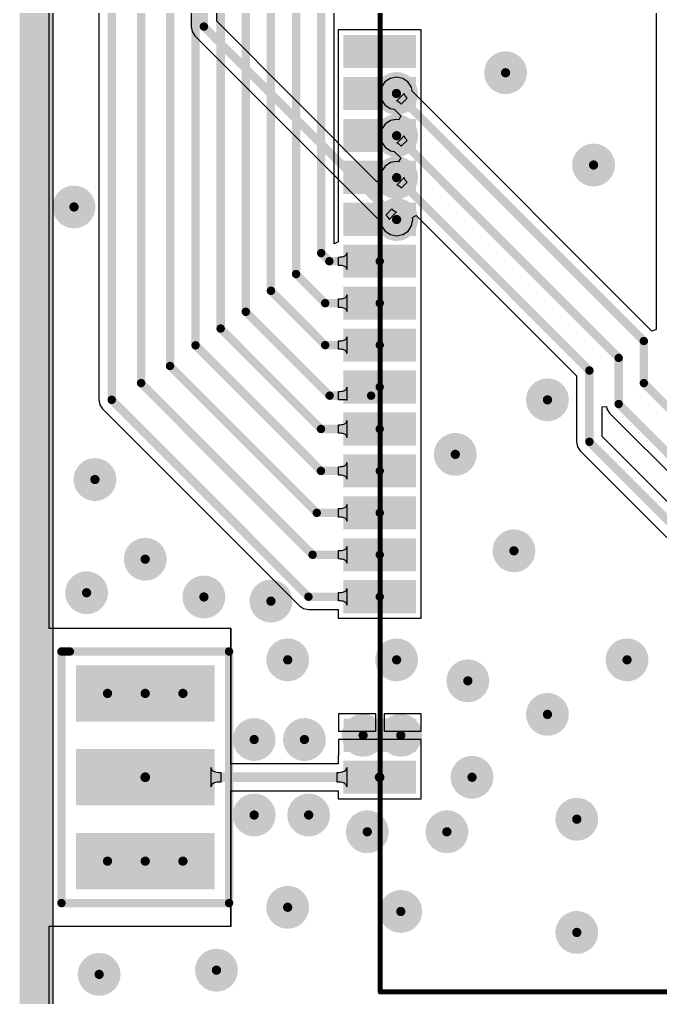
# Model space of a CAD drawing. Header units: millimetres. Extents: x 19 to 120, y 15 to 116.
# Drawn here: x 18.8 to 38.22, y 31.94 to 61.55 of the extents above; entities that cross this region are included whole.
import ezdxf

# ---------------------------------------------------------------- set-up
doc = ezdxf.new("R2010")
doc.units = ezdxf.units.MM
for name, color, linetype in [('BottomLayer', 5, 'Continuous'), ('BottomSolder', 6, 'Continuous'), ('InternalPlane1', 76, 'Continuous'), ('InternalPlane2', 16, 'Continuous'), ('KeepOutLayer', 6, 'Continuous'), ('Mechanical1', 6, 'Continuous'), ('MultiLayer', 9, 'Continuous'), ('TopLayer', 1, 'Continuous'), ('TopOverlay', 2, 'Continuous'), ('TopPaste', 8, 'Continuous'), ('TopSolder', 216, 'Continuous'), ('ViaHoleLayer', 16, 'Continuous')]:
    doc.layers.add(name, color=color, linetype=linetype)

# ---------------------------------------------------------------- blocks, each defined once
blk = doc.blocks.new('SMA_2_9')
at = {"layer": 'BottomLayer'}
for points in [[(-3.29, -2), (-1.79, -2), (-3.29, 2), (-1.79, 2)], [(1.79, -2), (3.29, -2), (1.79, 2), (3.29, 2)]]:
    blk.add_solid(points, dxfattribs=at)
at = {"layer": 'BottomSolder'}
for points in [[(-3.392, -2.102), (-1.688, -2.102), (-3.392, 2.102), (-1.688, 2.102)], [(1.688, -2.102), (3.392, -2.102), (1.688, 2.102), (3.392, 2.102)]]:
    blk.add_solid(points, dxfattribs=at)
at = {"layer": 'MultiLayer'}
for points in [[(-3.29, -2), (-1.79, -2), (-3.29, 2), (-1.79, 2)], [(1.79, -2), (3.29, -2), (1.79, 2), (3.29, 2)]]:
    blk.add_solid(points, dxfattribs=at)
at = {"layer": 'TopLayer'}
for points in [[(-3.29, -2), (-1.79, -2), (-3.29, 2), (-1.79, 2)], [(-0.75, -2), (0.75, -2), (-0.75, 2), (0.75, 2)], [(1.79, -2), (3.29, -2), (1.79, 2), (3.29, 2)]]:
    blk.add_solid(points, dxfattribs=at)
at = {"layer": 'TopOverlay', "const_width": 0.254}
for points in [[(3.81, 2.54), (-3.81, 2.54)], [(-3.81, -2.286), (-3.81, 2.54)], [(3.81, -2.54), (3.81, 2.54)], [(-3.81, -2.54), (-3.81, -2.286)], [(3.81, -2.54), (-3.81, -2.54)]]:
    blk.add_lwpolyline(points, dxfattribs=at)
at = {"layer": 'TopOverlay', "const_width": 0.127}
for points in [[(-3.873, 2.54, 1), (-3.747, 2.54, 1)], [(-3.873, 2.54, 1), (-3.747, 2.54, 1)], [(3.747, 2.54, 1), (3.873, 2.54, 1)], [(3.747, 2.54, 1), (3.873, 2.54, 1)], [(-3.873, -2.286, 1), (-3.747, -2.286, 1)], [(-3.873, -2.286, 1), (-3.747, -2.286, 1)], [(-3.873, -2.54, 1), (-3.747, -2.54, 1)], [(-3.873, -2.54, 1), (-3.747, -2.54, 1)], [(3.747, -2.54, 1), (3.873, -2.54, 1)], [(3.747, -2.54, 1), (3.873, -2.54, 1)]]:
    blk.add_lwpolyline(points, format="xyb", close=True, dxfattribs=at)
at = {"layer": 'TopPaste'}
blk.add_solid([(-0.75, -2), (0.75, -2), (-0.75, 2), (0.75, 2)], dxfattribs=at)
at = {"layer": 'TopSolder'}
for points in [[(-3.392, -2.102), (-1.688, -2.102), (-3.392, 2.102), (-1.688, 2.102)], [(-0.852, -2.102), (0.852, -2.102), (-0.852, 2.102), (0.852, 2.102)], [(1.688, -2.102), (3.392, -2.102), (1.688, 2.102), (3.392, 2.102)]]:
    blk.add_solid(points, dxfattribs=at)
blk = doc.blocks.new('RF_BM_2652P2_36')
at = {"layer": 'TopLayer'}
for points in [[(17.541, 23.988), (15.541, 23.988), (17.541, 23.188), (15.541, 23.188)], [(17.534, 22.719), (15.534, 22.719), (17.534, 21.919), (15.534, 21.919)], [(1.076, 18.52), (-0.924, 18.52), (1.076, 17.72), (-0.924, 17.72)], [(17.538, 18.521), (15.538, 18.521), (17.538, 17.721), (15.538, 17.721)], [(1.076, 17.25), (-0.924, 17.25), (1.076, 16.45), (-0.924, 16.45)], [(17.538, 17.251), (15.538, 17.251), (17.538, 16.451), (15.538, 16.451)], [(1.076, 15.98), (-0.924, 15.98), (1.076, 15.18), (-0.924, 15.18)], [(17.538, 15.981), (15.538, 15.981), (17.538, 15.181), (15.538, 15.181)], [(1.076, 14.71), (-0.924, 14.71), (1.076, 13.91), (-0.924, 13.91)], [(17.538, 14.711), (15.538, 14.711), (17.538, 13.911), (15.538, 13.911)], [(1.076, 13.44), (-0.924, 13.44), (1.076, 12.64), (-0.924, 12.64)], [(17.538, 13.441), (15.538, 13.441), (17.538, 12.641), (15.538, 12.641)], [(1.076, 12.17), (-0.924, 12.17), (1.076, 11.37), (-0.924, 11.37)], [(17.538, 12.171), (15.538, 12.171), (17.538, 11.371), (15.538, 11.371)], [(1.076, 10.9), (-0.924, 10.9), (1.076, 10.1), (-0.924, 10.1)], [(17.538, 10.901), (15.538, 10.901), (17.538, 10.101), (15.538, 10.101)], [(1.076, 9.63), (-0.924, 9.63), (1.076, 8.83), (-0.924, 8.83)], [(17.538, 9.631), (15.538, 9.631), (17.538, 8.831), (15.538, 8.831)], [(1.076, 8.36), (-0.924, 8.36), (1.076, 7.56), (-0.924, 7.56)], [(17.538, 8.361), (15.538, 8.361), (17.538, 7.561), (15.538, 7.561)], [(1.076, 7.09), (-0.924, 7.09), (1.076, 6.29), (-0.924, 6.29)], [(17.538, 7.091), (15.538, 7.091), (17.538, 6.291), (15.538, 6.291)], [(1.076, 5.82), (-0.924, 5.82), (1.076, 5.02), (-0.924, 5.02)], [(17.538, 5.821), (15.538, 5.821), (17.538, 5.021), (15.538, 5.021)], [(1.076, 4.55), (-0.924, 4.55), (1.076, 3.75), (-0.924, 3.75)], [(17.538, 4.551), (15.538, 4.551), (17.538, 3.751), (15.538, 3.751)], [(1.076, 3.28), (-0.924, 3.28), (1.076, 2.48), (-0.924, 2.48)], [(17.538, 3.281), (15.538, 3.281), (17.538, 2.481), (15.538, 2.481)], [(1.076, 2.01), (-0.924, 2.01), (1.076, 1.21), (-0.924, 1.21)], [(17.538, 2.011), (15.538, 2.011), (17.538, 1.211), (15.538, 1.211)]]:
    blk.add_solid(points, dxfattribs=at)
at = {"layer": 'TopOverlay', "const_width": 0.152}
for points in [[(0.077, 30.09), (0.077, 0.104)], [(16.523, 30.09), (0.077, 30.09)], [(16.523, 30.09), (16.523, 0.104)], [(16.523, 0.104), (0.077, 0.104)]]:
    blk.add_lwpolyline(points, dxfattribs=at)
at = {"layer": 'TopOverlay', "const_width": 0.0762}
for points in [[(0.039, 30.09, 1), (0.115, 30.09, 1)], [(0.039, 30.09, 1), (0.115, 30.09, 1)], [(16.485, 30.09, 1), (16.561, 30.09, 1)], [(16.485, 30.09, 1), (16.561, 30.09, 1)], [(0.039, 0.104, 1), (0.115, 0.104, 1)], [(0.039, 0.104, 1), (0.115, 0.104, 1)], [(16.485, 0.104, 1), (16.561, 0.104, 1)], [(16.485, 0.104, 1), (16.561, 0.104, 1)]]:
    blk.add_lwpolyline(points, format="xyb", close=True, dxfattribs=at)
at = {"layer": 'TopPaste'}
for points in [[(17.541, 23.988), (15.541, 23.988), (17.541, 23.188), (15.541, 23.188)], [(17.534, 22.719), (15.534, 22.719), (17.534, 21.919), (15.534, 21.919)], [(1.076, 18.52), (-0.924, 18.52), (1.076, 17.72), (-0.924, 17.72)], [(17.538, 18.521), (15.538, 18.521), (17.538, 17.721), (15.538, 17.721)], [(1.076, 17.25), (-0.924, 17.25), (1.076, 16.45), (-0.924, 16.45)], [(17.538, 17.251), (15.538, 17.251), (17.538, 16.451), (15.538, 16.451)], [(1.076, 15.98), (-0.924, 15.98), (1.076, 15.18), (-0.924, 15.18)], [(17.538, 15.981), (15.538, 15.981), (17.538, 15.181), (15.538, 15.181)], [(1.076, 14.71), (-0.924, 14.71), (1.076, 13.91), (-0.924, 13.91)], [(17.538, 14.711), (15.538, 14.711), (17.538, 13.911), (15.538, 13.911)], [(1.076, 13.44), (-0.924, 13.44), (1.076, 12.64), (-0.924, 12.64)], [(17.538, 13.441), (15.538, 13.441), (17.538, 12.641), (15.538, 12.641)], [(1.076, 12.17), (-0.924, 12.17), (1.076, 11.37), (-0.924, 11.37)], [(17.538, 12.171), (15.538, 12.171), (17.538, 11.371), (15.538, 11.371)], [(1.076, 10.9), (-0.924, 10.9), (1.076, 10.1), (-0.924, 10.1)], [(17.538, 10.901), (15.538, 10.901), (17.538, 10.101), (15.538, 10.101)], [(1.076, 9.63), (-0.924, 9.63), (1.076, 8.83), (-0.924, 8.83)], [(17.538, 9.631), (15.538, 9.631), (17.538, 8.831), (15.538, 8.831)], [(1.076, 8.36), (-0.924, 8.36), (1.076, 7.56), (-0.924, 7.56)], [(17.538, 8.361), (15.538, 8.361), (17.538, 7.561), (15.538, 7.561)], [(1.076, 7.09), (-0.924, 7.09), (1.076, 6.29), (-0.924, 6.29)], [(17.538, 7.091), (15.538, 7.091), (17.538, 6.291), (15.538, 6.291)], [(1.076, 5.82), (-0.924, 5.82), (1.076, 5.02), (-0.924, 5.02)], [(17.538, 5.821), (15.538, 5.821), (17.538, 5.021), (15.538, 5.021)], [(1.076, 4.55), (-0.924, 4.55), (1.076, 3.75), (-0.924, 3.75)], [(17.538, 4.551), (15.538, 4.551), (17.538, 3.751), (15.538, 3.751)], [(1.076, 3.28), (-0.924, 3.28), (1.076, 2.48), (-0.924, 2.48)], [(17.538, 3.281), (15.538, 3.281), (17.538, 2.481), (15.538, 2.481)], [(1.076, 2.01), (-0.924, 2.01), (1.076, 1.21), (-0.924, 1.21)], [(17.538, 2.011), (15.538, 2.011), (17.538, 1.211), (15.538, 1.211)]]:
    blk.add_solid(points, dxfattribs=at)
at = {"layer": 'TopSolder'}
for points in [[(17.643, 24.09), (15.439, 24.09), (17.643, 23.087), (15.439, 23.087)], [(17.635, 22.821), (15.432, 22.821), (17.635, 21.817), (15.432, 21.817)], [(1.178, 18.621), (-1.026, 18.621), (1.178, 17.618), (-1.026, 17.618)], [(17.64, 18.622), (15.437, 18.622), (17.64, 17.619), (15.437, 17.619)], [(1.178, 17.351), (-1.026, 17.351), (1.178, 16.348), (-1.026, 16.348)], [(17.64, 17.352), (15.437, 17.352), (17.64, 16.349), (15.437, 16.349)], [(1.178, 16.081), (-1.026, 16.081), (1.178, 15.078), (-1.026, 15.078)], [(17.64, 16.082), (15.437, 16.082), (17.64, 15.079), (15.437, 15.079)], [(1.178, 14.811), (-1.026, 14.811), (1.178, 13.808), (-1.026, 13.808)], [(17.64, 14.812), (15.437, 14.812), (17.64, 13.809), (15.437, 13.809)], [(1.178, 13.541), (-1.026, 13.541), (1.178, 12.538), (-1.026, 12.538)], [(17.64, 13.542), (15.437, 13.542), (17.64, 12.539), (15.437, 12.539)], [(1.178, 12.271), (-1.026, 12.271), (1.178, 11.268), (-1.026, 11.268)], [(17.64, 12.272), (15.437, 12.272), (17.64, 11.269), (15.437, 11.269)], [(1.178, 11.001), (-1.026, 11.001), (1.178, 9.998), (-1.026, 9.998)], [(17.64, 11.002), (15.437, 11.002), (17.64, 9.999), (15.437, 9.999)], [(1.178, 9.731), (-1.026, 9.731), (1.178, 8.728), (-1.026, 8.728)], [(17.64, 9.732), (15.437, 9.732), (17.64, 8.729), (15.437, 8.729)], [(1.178, 8.461), (-1.026, 8.461), (1.178, 7.458), (-1.026, 7.458)], [(17.64, 8.462), (15.437, 8.462), (17.64, 7.459), (15.437, 7.459)], [(1.178, 7.191), (-1.026, 7.191), (1.178, 6.188), (-1.026, 6.188)], [(17.64, 7.192), (15.437, 7.192), (17.64, 6.189), (15.437, 6.189)], [(1.178, 5.921), (-1.026, 5.921), (1.178, 4.918), (-1.026, 4.918)], [(17.64, 5.922), (15.437, 5.922), (17.64, 4.919), (15.437, 4.919)], [(1.178, 4.651), (-1.026, 4.651), (1.178, 3.648), (-1.026, 3.648)], [(17.64, 4.652), (15.437, 4.652), (17.64, 3.649), (15.437, 3.649)], [(1.178, 3.381), (-1.026, 3.381), (1.178, 2.378), (-1.026, 2.378)], [(17.64, 3.382), (15.437, 3.382), (17.64, 2.379), (15.437, 2.379)], [(1.178, 2.111), (-1.026, 2.111), (1.178, 1.108), (-1.026, 1.108)], [(17.64, 2.112), (15.437, 2.112), (17.64, 1.109), (15.437, 1.109)]]:
    blk.add_solid(points, dxfattribs=at)

msp = doc.modelspace()

# ---------------------------------------------------------------- linework, layer by layer
at = {"layer": 'BottomLayer'}
for p, q in [((19.692, 43.113), (19.692, 113.095)), ((23.996, 85.471), (23.996, 61.341)), ((24.772, 61.502), (24.772, 85.31)), ((38.093, 66.641), (38.093, 52.168)), ((23.996, 61.341), (24.025, 61.192)), ((29.629, 56.645), (24.772, 61.502)), ((24.025, 61.192), (24.109, 61.066)), ((24.109, 61.066), (29.748, 55.427)), ((29.873, 59.664), (29.767, 59.505)), ((30.033, 59.771), (29.873, 59.664)), ((30.221, 59.808), (30.033, 59.771)), ((30.41, 59.771), (30.221, 59.808)), ((30.569, 59.664), (30.41, 59.771)), ((30.676, 59.505), (30.569, 59.664)), ((29.767, 59.505), (29.729, 59.316)), ((29.729, 59.316), (29.767, 59.128)), ((30.224, 59.088), (30.45, 59.314)), ((30.45, 59.314), (30.451, 59.304)), ((30.451, 59.304), (30.453, 59.294)), ((30.453, 59.294), (30.458, 59.282)), ((30.458, 59.282), (30.465, 59.27)), ((30.465, 59.27), (30.473, 59.256)), ((30.473, 59.256), (30.483, 59.242)), ((30.483, 59.242), (30.509, 59.21)), ((30.699, 59.388), (30.676, 59.505)), ((37.966, 52.122), (30.699, 59.388)), ((29.767, 59.128), (29.873, 58.968)), ((29.873, 58.968), (30.033, 58.862)), ((30.233, 59.087), (30.224, 59.088)), ((30.244, 59.084), (30.233, 59.087)), ((30.256, 59.08), (30.244, 59.084)), ((30.268, 59.073), (30.256, 59.08)), ((30.282, 59.065), (30.268, 59.073)), ((30.296, 59.055), (30.282, 59.065)), ((30.345, 59.013), (30.296, 59.055)), ((30.363, 58.995), (30.345, 59.013)), ((30.543, 59.175), (30.363, 58.995)), ((30.509, 59.21), (30.525, 59.193)), ((30.525, 59.193), (30.543, 59.175)), ((30.033, 58.862), (30.15, 58.839)), ((30.15, 58.839), (30.353, 58.635)), ((29.878, 58.387), (29.771, 58.227)), ((30.038, 58.494), (29.878, 58.387)), ((30.226, 58.531), (30.038, 58.494)), ((30.29, 58.518), (30.226, 58.531)), ((30.353, 58.635), (30.29, 58.518)), ((29.771, 58.227), (29.734, 58.039)), ((29.734, 58.039), (29.771, 57.851)), ((29.771, 57.851), (29.878, 57.691)), ((30.228, 57.81), (30.455, 58.037)), ((30.238, 57.81), (30.228, 57.81)), ((30.249, 57.807), (30.238, 57.81)), ((30.26, 57.802), (30.249, 57.807)), ((30.273, 57.796), (30.26, 57.802)), ((30.286, 57.787), (30.273, 57.796)), ((30.301, 57.777), (30.286, 57.787)), ((30.349, 57.735), (30.301, 57.777)), ((30.547, 57.897), (30.368, 57.718)), ((30.455, 58.037), (30.455, 58.027)), ((30.455, 58.027), (30.458, 58.016)), ((30.458, 58.016), (30.463, 58.005)), ((30.463, 58.005), (30.469, 57.992)), ((30.469, 57.992), (30.478, 57.979)), ((30.478, 57.979), (30.488, 57.964)), ((30.488, 57.964), (30.514, 57.933)), ((30.514, 57.933), (30.53, 57.916)), ((30.53, 57.916), (30.547, 57.897)), ((29.878, 57.691), (30.038, 57.584)), ((30.038, 57.584), (30.154, 57.561)), ((30.154, 57.561), (30.35, 57.366)), ((30.368, 57.718), (30.349, 57.735)), ((30.038, 57.224), (29.878, 57.117)), ((30.226, 57.261), (30.038, 57.224)), ((30.287, 57.249), (30.226, 57.261)), ((30.35, 57.366), (30.287, 57.249)), ((29.771, 56.957), (29.734, 56.769)), ((29.878, 57.117), (29.771, 56.957)), ((29.746, 56.708), (29.629, 56.645)), ((29.734, 56.769), (29.746, 56.708)), ((30.228, 56.54), (30.455, 56.767)), ((30.547, 56.627), (30.368, 56.448)), ((30.455, 56.767), (30.455, 56.757)), ((30.455, 56.757), (30.458, 56.746)), ((30.458, 56.746), (30.463, 56.735)), ((30.463, 56.735), (30.469, 56.722)), ((30.469, 56.722), (30.478, 56.709)), ((30.478, 56.709), (30.488, 56.694)), ((30.488, 56.694), (30.514, 56.663)), ((30.514, 56.663), (30.53, 56.646)), ((30.53, 56.646), (30.547, 56.627)), ((30.238, 56.54), (30.228, 56.54)), ((30.249, 56.537), (30.238, 56.54)), ((30.26, 56.532), (30.249, 56.537)), ((30.273, 56.526), (30.26, 56.532)), ((30.286, 56.517), (30.273, 56.526)), ((30.301, 56.507), (30.286, 56.517)), ((30.349, 56.465), (30.301, 56.507)), ((30.368, 56.448), (30.349, 56.465)), ((29.905, 55.641), (30.084, 55.82)), ((30.224, 55.728), (29.997, 55.501)), ((30.084, 55.82), (30.103, 55.803)), ((30.103, 55.803), (30.151, 55.761)), ((30.151, 55.761), (30.166, 55.751)), ((30.166, 55.751), (30.179, 55.742)), ((30.179, 55.742), (30.192, 55.736)), ((30.192, 55.736), (30.203, 55.731)), ((30.203, 55.731), (30.214, 55.728)), ((30.214, 55.728), (30.224, 55.728)), ((29.748, 55.427), (29.771, 55.311)), ((29.922, 55.622), (29.905, 55.641)), ((29.938, 55.605), (29.922, 55.622)), ((29.964, 55.574), (29.938, 55.605)), ((29.974, 55.559), (29.964, 55.574)), ((29.983, 55.546), (29.974, 55.559)), ((29.989, 55.533), (29.983, 55.546)), ((29.994, 55.522), (29.989, 55.533)), ((29.997, 55.511), (29.994, 55.522)), ((29.997, 55.501), (29.997, 55.511)), ((30.681, 55.311), (30.718, 55.499)), ((30.706, 55.56), (30.823, 55.623)), ((30.718, 55.499), (30.706, 55.56)), ((30.823, 55.623), (35.68, 50.766)), ((29.771, 55.311), (29.878, 55.151)), ((29.878, 55.151), (30.038, 55.044)), ((30.414, 55.044), (30.574, 55.151)), ((30.574, 55.151), (30.681, 55.311)), ((30.038, 55.044), (30.226, 55.007)), ((30.226, 55.007), (30.414, 55.044)), ((38.077, 52.156), (37.966, 52.122)), ((38.093, 52.168), (38.077, 52.156)), ((35.68, 50.766), (35.68, 48.768)), ((36.456, 49.823), (36.583, 49.836)), ((36.456, 48.929), (36.456, 49.823)), ((36.583, 49.836), (36.598, 49.762)), ((36.598, 49.762), (36.682, 49.636)), ((36.682, 49.636), (49.56, 36.758)), ((49.691, 35.694), (36.456, 48.929)), ((35.68, 48.768), (35.709, 48.619)), ((35.709, 48.619), (35.793, 48.493)), ((35.793, 48.493), (49.255, 35.031)), ((25.207, 43.113), (19.692, 43.113)), ((25.207, 34.223), (25.207, 43.113)), ((19.692, 18.35), (19.692, 34.096)), ((19.692, 34.096), (25.083, 34.096)), ((25.083, 34.096), (25.21, 34.096)), ((25.207, 34.104), (25.207, 34.223)), ((25.213, 34.098), (25.207, 34.104)), ((25.21, 34.096), (25.213, 34.098))]:
    msp.add_line(p, q, dxfattribs=at)
at = {"layer": 'BottomLayer', "const_width": 0.254}
for points in [[(24.384, 61.341), (24.384, 85.471)], [(24.384, 61.341), (30.226, 55.499)], [(30.221, 59.316), (37.719, 51.819)], [(30.226, 58.039), (36.957, 51.308)], [(30.226, 56.769), (36.068, 50.927)], [(37.719, 50.546), (37.719, 51.819)], [(36.957, 49.911), (36.957, 51.308)], [(36.068, 48.768), (36.068, 50.927)], [(37.719, 50.546), (52.07, 36.195)], [(36.957, 49.911), (50.038, 36.83)], [(36.068, 48.768), (49.53, 35.306)]]:
    msp.add_lwpolyline(points, dxfattribs=at)
at = {"layer": 'BottomLayer'}
for points, const_width in [([(24.32, 61.341, 1), (24.448, 61.341, 1)], 0.127), ([(24.32, 61.341, 1), (24.448, 61.341, 1)], 0.127), ([(33.414, 59.944, 1), (33.642, 59.944, 1)], 0.229), ([(30.107, 59.316, 1), (30.336, 59.316, 1)], 0.229), ([(30.158, 59.316, 1), (30.285, 59.316, 1)], 0.127), ([(30.112, 58.039, 1), (30.34, 58.039, 1)], 0.229), ([(30.163, 58.039, 1), (30.29, 58.039, 1)], 0.127), ([(36.081, 57.15, 1), (36.309, 57.15, 1)], 0.229), ([(30.112, 56.769, 1), (30.34, 56.769, 1)], 0.229), ([(30.163, 56.769, 1), (30.29, 56.769, 1)], 0.127), ([(20.333, 55.88, 1), (20.561, 55.88, 1)], 0.229), ([(30.112, 55.499, 1), (30.34, 55.499, 1)], 0.229), ([(30.163, 55.499, 1), (30.29, 55.499, 1)], 0.127), ([(37.656, 51.819, 1), (37.782, 51.819, 1)], 0.127), ([(37.656, 51.819, 1), (37.782, 51.819, 1)], 0.127), ([(36.894, 51.308, 1), (37.02, 51.308, 1)], 0.127), ([(36.894, 51.308, 1), (37.02, 51.308, 1)], 0.127), ([(36.005, 50.927, 1), (36.132, 50.927, 1)], 0.127), ([(36.005, 50.927, 1), (36.132, 50.927, 1)], 0.127), ([(37.656, 50.546, 1), (37.782, 50.546, 1)], 0.127), ([(37.656, 50.546, 1), (37.782, 50.546, 1)], 0.127), ([(34.684, 50.038, 1), (34.912, 50.038, 1)], 0.229), ([(36.894, 49.911, 1), (37.02, 49.911, 1)], 0.127), ([(36.894, 49.911, 1), (37.02, 49.911, 1)], 0.127), ([(36.005, 48.768, 1), (36.132, 48.768, 1)], 0.127), ([(36.005, 48.768, 1), (36.132, 48.768, 1)], 0.127), ([(31.89, 48.387, 1), (32.118, 48.387, 1)], 0.229), ([(20.968, 47.625, 1), (21.196, 47.625, 1)], 0.229), ([(33.668, 45.466, 1), (33.896, 45.466, 1)], 0.229), ([(22.492, 45.212, 1), (22.72, 45.212, 1)], 0.229), ([(20.714, 44.196, 1), (20.942, 44.196, 1)], 0.229), ([(24.27, 44.069, 1), (24.498, 44.069, 1)], 0.229), ([(26.302, 43.942, 1), (26.53, 43.942, 1)], 0.229), ([(26.81, 42.164, 1), (27.038, 42.164, 1)], 0.229), ([(30.112, 42.164, 1), (30.34, 42.164, 1)], 0.229), ([(37.097, 42.164, 1), (37.325, 42.164, 1)], 0.229), ([(32.271, 41.529, 1), (32.499, 41.529, 1)], 0.229), ([(21.349, 41.148, 1), (21.577, 41.148, 1)], 0.229), ([(22.492, 41.148, 1), (22.72, 41.148, 1)], 0.229), ([(23.635, 41.148, 1), (23.863, 41.148, 1)], 0.229), ([(34.684, 40.513, 1), (34.912, 40.513, 1)], 0.229), ([(25.794, 39.751, 1), (26.022, 39.751, 1)], 0.229), ([(27.318, 39.751, 1), (27.546, 39.751, 1)], 0.229), ([(29.096, 39.878, 1), (29.324, 39.878, 1)], 0.229), ([(30.239, 39.878, 1), (30.467, 39.878, 1)], 0.229), ([(32.398, 38.608, 1), (32.626, 38.608, 1)], 0.229), ([(25.794, 37.465, 1), (26.022, 37.465, 1)], 0.229), ([(27.445, 37.465, 1), (27.673, 37.465, 1)], 0.229), ([(35.573, 37.338, 1), (35.801, 37.338, 1)], 0.229), ([(29.223, 36.957, 1), (29.451, 36.957, 1)], 0.229), ([(31.636, 36.957, 1), (31.864, 36.957, 1)], 0.229), ([(21.349, 36.068, 1), (21.577, 36.068, 1)], 0.229), ([(22.492, 36.068, 1), (22.72, 36.068, 1)], 0.229), ([(23.635, 36.068, 1), (23.863, 36.068, 1)], 0.229), ([(26.81, 34.671, 1), (27.038, 34.671, 1)], 0.229), ([(30.239, 34.544, 1), (30.467, 34.544, 1)], 0.229), ([(35.573, 33.909, 1), (35.801, 33.909, 1)], 0.229), ([(24.651, 32.766, 1), (24.879, 32.766, 1)], 0.229), ([(21.095, 32.639, 1), (21.323, 32.639, 1)], 0.229)]:
    msp.add_lwpolyline(points, format="xyb", close=True, dxfattribs=dict(at, const_width=const_width))
at = {"layer": 'BottomSolder', "const_width": 0.33}
for points in [[(21.298, 41.148, 1), (21.628, 41.148, 1)], [(22.441, 41.148, 1), (22.771, 41.148, 1)], [(23.584, 41.148, 1), (23.914, 41.148, 1)], [(21.298, 36.068, 1), (21.628, 36.068, 1)], [(22.441, 36.068, 1), (22.771, 36.068, 1)], [(23.584, 36.068, 1), (23.914, 36.068, 1)]]:
    msp.add_lwpolyline(points, format="xyb", close=True, dxfattribs=at)
at = {"layer": 'InternalPlane1'}
msp.add_line((19.814, 18.35), (19.814, 113.095), dxfattribs=at)
at = {"layer": 'InternalPlane1', "const_width": 1.016}
msp.add_lwpolyline([(19.304, 18.35), (19.304, 113.095)], dxfattribs=at)
at = {"layer": 'InternalPlane1', "const_width": 0.648}
for points in [[(29.897, 59.316, 1), (30.545, 59.316, 1)], [(29.902, 58.039, 1), (30.55, 58.039, 1)], [(29.902, 56.769, 1), (30.55, 56.769, 1)], [(29.902, 55.499, 1), (30.55, 55.499, 1)]]:
    msp.add_lwpolyline(points, format="xyb", close=True, dxfattribs=at)
at = {"layer": 'InternalPlane2'}
msp.add_line((19.814, 18.35), (19.814, 113.095), dxfattribs=at)
at = {"layer": 'InternalPlane2', "const_width": 1.016}
msp.add_lwpolyline([(19.304, 18.35), (19.304, 113.095)], dxfattribs=at)
at = {"layer": 'InternalPlane2', "const_width": 0.648}
for points in [[(33.204, 59.944, 1), (33.852, 59.944, 1)], [(29.897, 59.316, 1), (30.545, 59.316, 1)], [(29.902, 58.039, 1), (30.55, 58.039, 1)], [(35.871, 57.15, 1), (36.519, 57.15, 1)], [(29.902, 56.769, 1), (30.55, 56.769, 1)], [(20.123, 55.88, 1), (20.771, 55.88, 1)], [(29.902, 55.499, 1), (30.55, 55.499, 1)], [(34.474, 50.038, 1), (35.122, 50.038, 1)], [(31.68, 48.387, 1), (32.328, 48.387, 1)], [(20.758, 47.625, 1), (21.406, 47.625, 1)], [(33.458, 45.466, 1), (34.106, 45.466, 1)], [(22.282, 45.212, 1), (22.93, 45.212, 1)], [(20.504, 44.196, 1), (21.152, 44.196, 1)], [(24.06, 44.069, 1), (24.708, 44.069, 1)], [(26.092, 43.942, 1), (26.74, 43.942, 1)], [(26.6, 42.164, 1), (27.248, 42.164, 1)], [(29.902, 42.164, 1), (30.55, 42.164, 1)], [(36.887, 42.164, 1), (37.535, 42.164, 1)], [(32.061, 41.529, 1), (32.709, 41.529, 1)], [(21.139, 41.148, 1), (21.787, 41.148, 1)], [(22.282, 41.148, 1), (22.93, 41.148, 1)], [(23.425, 41.148, 1), (24.073, 41.148, 1)], [(34.474, 40.513, 1), (35.122, 40.513, 1)], [(25.584, 39.751, 1), (26.232, 39.751, 1)], [(27.108, 39.751, 1), (27.756, 39.751, 1)], [(28.886, 39.878, 1), (29.534, 39.878, 1)], [(30.029, 39.878, 1), (30.677, 39.878, 1)], [(32.188, 38.608, 1), (32.836, 38.608, 1)], [(25.584, 37.465, 1), (26.232, 37.465, 1)], [(27.235, 37.465, 1), (27.883, 37.465, 1)], [(35.363, 37.338, 1), (36.011, 37.338, 1)], [(29.013, 36.957, 1), (29.661, 36.957, 1)], [(31.426, 36.957, 1), (32.074, 36.957, 1)], [(21.139, 36.068, 1), (21.787, 36.068, 1)], [(22.282, 36.068, 1), (22.93, 36.068, 1)], [(23.425, 36.068, 1), (24.073, 36.068, 1)], [(26.6, 34.671, 1), (27.248, 34.671, 1)], [(30.029, 34.544, 1), (30.677, 34.544, 1)], [(35.363, 33.909, 1), (36.011, 33.909, 1)], [(20.885, 32.639, 1), (21.533, 32.639, 1)], [(24.441, 32.766, 1), (25.089, 32.766, 1)]]:
    msp.add_lwpolyline(points, format="xyb", close=True, dxfattribs=at)
at = {"layer": 'KeepOutLayer', "const_width": 0.254}
msp.add_lwpolyline([(19.304, 18.35), (19.304, 113.095)], dxfattribs=at)
at = {"layer": 'Mechanical1', "const_width": 0.254}
msp.add_lwpolyline([(19.304, 18.35), (19.304, 113.095)], dxfattribs=at)
at = {"layer": 'MultiLayer', "const_width": 0.229}
for points in [[(33.414, 59.944, 1), (33.642, 59.944, 1)], [(30.107, 59.316, 1), (30.336, 59.316, 1)], [(30.112, 58.039, 1), (30.34, 58.039, 1)], [(36.081, 57.15, 1), (36.309, 57.15, 1)], [(30.112, 56.769, 1), (30.34, 56.769, 1)], [(20.333, 55.88, 1), (20.561, 55.88, 1)], [(30.112, 55.499, 1), (30.34, 55.499, 1)], [(34.684, 50.038, 1), (34.912, 50.038, 1)], [(31.89, 48.387, 1), (32.118, 48.387, 1)], [(20.968, 47.625, 1), (21.196, 47.625, 1)], [(33.668, 45.466, 1), (33.896, 45.466, 1)], [(22.492, 45.212, 1), (22.72, 45.212, 1)], [(20.714, 44.196, 1), (20.942, 44.196, 1)], [(24.27, 44.069, 1), (24.498, 44.069, 1)], [(26.302, 43.942, 1), (26.53, 43.942, 1)], [(26.81, 42.164, 1), (27.038, 42.164, 1)], [(30.112, 42.164, 1), (30.34, 42.164, 1)], [(37.097, 42.164, 1), (37.325, 42.164, 1)], [(32.271, 41.529, 1), (32.499, 41.529, 1)], [(21.349, 41.148, 1), (21.577, 41.148, 1)], [(22.492, 41.148, 1), (22.72, 41.148, 1)], [(23.635, 41.148, 1), (23.863, 41.148, 1)], [(34.684, 40.513, 1), (34.912, 40.513, 1)], [(25.794, 39.751, 1), (26.022, 39.751, 1)], [(27.318, 39.751, 1), (27.546, 39.751, 1)], [(29.096, 39.878, 1), (29.324, 39.878, 1)], [(30.239, 39.878, 1), (30.467, 39.878, 1)], [(32.398, 38.608, 1), (32.626, 38.608, 1)], [(25.794, 37.465, 1), (26.022, 37.465, 1)], [(27.445, 37.465, 1), (27.673, 37.465, 1)], [(35.573, 37.338, 1), (35.801, 37.338, 1)], [(29.223, 36.957, 1), (29.451, 36.957, 1)], [(31.636, 36.957, 1), (31.864, 36.957, 1)], [(21.349, 36.068, 1), (21.577, 36.068, 1)], [(22.492, 36.068, 1), (22.72, 36.068, 1)], [(23.635, 36.068, 1), (23.863, 36.068, 1)], [(26.81, 34.671, 1), (27.038, 34.671, 1)], [(30.239, 34.544, 1), (30.467, 34.544, 1)], [(35.573, 33.909, 1), (35.801, 33.909, 1)], [(24.651, 32.766, 1), (24.879, 32.766, 1)], [(21.095, 32.639, 1), (21.323, 32.639, 1)]]:
    msp.add_lwpolyline(points, format="xyb", close=True, dxfattribs=at)
at = {"layer": 'TopLayer'}
for p, q in [((19.692, 43.115), (19.692, 113.095)), ((21.202, 85.217), (21.202, 50.038)), ((28.328, 54.768), (28.328, 71.213)), ((30.967, 61.24), (28.459, 61.24)), ((28.459, 61.24), (28.459, 59.932)), ((30.967, 59.932), (30.967, 61.24)), ((28.459, 59.932), (28.459, 58.662)), ((30.967, 58.662), (30.967, 59.932)), ((28.459, 58.662), (28.459, 57.392)), ((30.967, 57.392), (30.967, 58.662)), ((28.459, 57.392), (28.459, 56.122)), ((30.967, 56.122), (30.967, 57.392)), ((28.459, 56.122), (28.459, 54.824)), ((30.967, 54.852), (30.967, 56.122)), ((28.459, 54.824), (28.332, 54.765)), ((30.967, 53.582), (30.967, 54.852)), ((28.332, 54.765), (28.328, 54.768)), ((28.462, 54.363), (28.511, 54.365)), ((28.462, 54.109), (28.462, 54.363)), ((28.511, 54.365), (28.555, 54.368)), ((28.555, 54.368), (28.593, 54.375)), ((28.593, 54.375), (28.627, 54.384)), ((28.627, 54.384), (28.655, 54.395)), ((28.655, 54.395), (28.678, 54.409)), ((28.678, 54.409), (28.696, 54.426)), ((28.696, 54.426), (28.709, 54.445)), ((28.709, 54.445), (28.717, 54.466)), ((28.717, 54.466), (28.719, 54.49)), ((28.719, 54.49), (28.719, 53.982)), ((28.511, 54.108), (28.462, 54.109)), ((28.555, 54.104), (28.511, 54.108)), ((28.593, 54.098), (28.555, 54.104)), ((28.627, 54.089), (28.593, 54.098)), ((28.655, 54.078), (28.627, 54.089)), ((28.678, 54.064), (28.655, 54.078)), ((28.696, 54.047), (28.678, 54.064)), ((28.709, 54.028), (28.696, 54.047)), ((28.717, 54.006), (28.709, 54.028)), ((28.719, 53.982), (28.717, 54.006)), ((30.967, 52.312), (30.967, 53.582)), ((28.462, 53.093), (28.511, 53.095)), ((28.462, 52.839), (28.462, 53.093)), ((28.511, 53.095), (28.555, 53.098)), ((28.555, 53.098), (28.593, 53.105)), ((28.593, 53.105), (28.627, 53.114)), ((28.627, 53.114), (28.655, 53.125)), ((28.655, 53.125), (28.678, 53.139)), ((28.678, 53.139), (28.696, 53.156)), ((28.696, 53.156), (28.709, 53.175)), ((28.709, 53.175), (28.717, 53.196)), ((28.717, 53.196), (28.719, 53.22)), ((28.719, 53.22), (28.719, 52.712)), ((28.511, 52.838), (28.462, 52.839)), ((28.555, 52.834), (28.511, 52.838)), ((28.593, 52.828), (28.555, 52.834)), ((28.627, 52.819), (28.593, 52.828)), ((28.655, 52.808), (28.627, 52.819)), ((28.678, 52.794), (28.655, 52.808)), ((28.696, 52.777), (28.678, 52.794)), ((28.709, 52.758), (28.696, 52.777)), ((28.717, 52.736), (28.709, 52.758)), ((28.719, 52.712), (28.717, 52.736)), ((30.967, 51.042), (30.967, 52.312)), ((28.511, 51.825), (28.555, 51.828)), ((28.555, 51.828), (28.593, 51.835)), ((28.593, 51.835), (28.627, 51.844)), ((28.627, 51.844), (28.655, 51.855)), ((28.655, 51.855), (28.678, 51.869)), ((28.678, 51.869), (28.696, 51.886)), ((28.696, 51.886), (28.709, 51.905)), ((28.709, 51.905), (28.717, 51.926)), ((28.717, 51.926), (28.719, 51.95)), ((28.719, 51.95), (28.719, 51.442)), ((28.462, 51.823), (28.511, 51.825)), ((28.462, 51.569), (28.462, 51.823)), ((28.511, 51.568), (28.462, 51.569)), ((28.555, 51.564), (28.511, 51.568)), ((28.593, 51.558), (28.555, 51.564)), ((28.627, 51.549), (28.593, 51.558)), ((28.655, 51.538), (28.627, 51.549)), ((28.678, 51.524), (28.655, 51.538)), ((28.696, 51.507), (28.678, 51.524)), ((28.709, 51.488), (28.696, 51.507)), ((28.717, 51.466), (28.709, 51.488)), ((28.719, 51.442), (28.717, 51.466)), ((30.967, 49.772), (30.967, 51.042)), ((28.678, 50.338), (28.696, 50.354)), ((28.696, 50.354), (28.709, 50.373)), ((28.709, 50.373), (28.717, 50.395)), ((28.719, 50.419), (28.716, 50.029)), ((28.717, 50.395), (28.719, 50.419)), ((28.462, 50.292), (28.511, 50.293)), ((28.462, 50.038), (28.462, 50.292)), ((28.511, 50.293), (28.555, 50.297)), ((28.555, 50.297), (28.593, 50.303)), ((28.593, 50.303), (28.626, 50.312)), ((28.626, 50.312), (28.655, 50.324)), ((28.655, 50.324), (28.678, 50.338)), ((21.202, 50.038), (21.231, 49.889)), ((21.231, 49.889), (21.315, 49.763)), ((21.315, 49.763), (27.277, 43.802)), ((28.625, 50.037), (28.462, 50.038)), ((28.694, 50.034), (28.625, 50.037)), ((28.706, 50.032), (28.694, 50.034)), ((28.714, 50.031), (28.706, 50.032)), ((28.716, 50.029), (28.714, 50.031)), ((30.967, 48.502), (30.967, 49.772)), ((28.462, 49.283), (28.511, 49.285)), ((28.462, 49.029), (28.462, 49.283)), ((28.511, 49.285), (28.555, 49.288)), ((28.555, 49.288), (28.593, 49.295)), ((28.593, 49.295), (28.627, 49.304)), ((28.627, 49.304), (28.655, 49.315)), ((28.655, 49.315), (28.678, 49.329)), ((28.678, 49.329), (28.696, 49.346)), ((28.696, 49.346), (28.709, 49.365)), ((28.709, 49.365), (28.717, 49.386)), ((28.717, 49.386), (28.719, 49.41)), ((28.719, 49.41), (28.719, 48.902)), ((28.511, 49.028), (28.462, 49.029)), ((28.555, 49.024), (28.511, 49.028)), ((28.593, 49.018), (28.555, 49.024)), ((28.627, 49.009), (28.593, 49.018)), ((28.655, 48.998), (28.627, 49.009)), ((28.678, 48.984), (28.655, 48.998)), ((28.696, 48.967), (28.678, 48.984)), ((28.709, 48.948), (28.696, 48.967)), ((28.717, 48.926), (28.709, 48.948)), ((28.719, 48.902), (28.717, 48.926)), ((30.967, 47.232), (30.967, 48.502)), ((28.462, 48.013), (28.511, 48.015)), ((28.462, 47.759), (28.462, 48.013)), ((28.511, 48.015), (28.555, 48.018)), ((28.555, 48.018), (28.593, 48.025)), ((28.593, 48.025), (28.627, 48.034)), ((28.627, 48.034), (28.655, 48.045)), ((28.655, 48.045), (28.678, 48.059)), ((28.678, 48.059), (28.696, 48.076)), ((28.696, 48.076), (28.709, 48.095)), ((28.709, 48.095), (28.717, 48.116)), ((28.717, 48.116), (28.719, 48.14)), ((28.719, 48.14), (28.719, 47.632)), ((28.511, 47.758), (28.462, 47.759)), ((28.555, 47.754), (28.511, 47.758)), ((28.593, 47.748), (28.555, 47.754)), ((28.627, 47.739), (28.593, 47.748)), ((28.655, 47.728), (28.627, 47.739)), ((28.678, 47.714), (28.655, 47.728)), ((28.696, 47.697), (28.678, 47.714)), ((28.709, 47.678), (28.696, 47.697)), ((28.717, 47.656), (28.709, 47.678)), ((28.719, 47.632), (28.717, 47.656)), ((30.967, 45.962), (30.967, 47.232)), ((28.678, 46.789), (28.696, 46.806)), ((28.696, 46.806), (28.709, 46.825)), ((28.709, 46.825), (28.717, 46.846)), ((28.717, 46.846), (28.719, 46.87)), ((28.719, 46.87), (28.719, 46.362)), ((28.462, 46.743), (28.511, 46.745)), ((28.462, 46.489), (28.462, 46.743)), ((28.511, 46.745), (28.555, 46.748)), ((28.555, 46.748), (28.593, 46.755)), ((28.593, 46.755), (28.627, 46.764)), ((28.627, 46.764), (28.655, 46.775)), ((28.655, 46.775), (28.678, 46.789)), ((28.511, 46.488), (28.462, 46.489)), ((28.555, 46.484), (28.511, 46.488)), ((28.593, 46.478), (28.555, 46.484)), ((28.627, 46.469), (28.593, 46.478)), ((28.655, 46.458), (28.627, 46.469)), ((28.678, 46.444), (28.655, 46.458)), ((28.696, 46.427), (28.678, 46.444)), ((28.709, 46.408), (28.696, 46.427)), ((28.717, 46.386), (28.709, 46.408)), ((28.719, 46.362), (28.717, 46.386)), ((30.967, 44.692), (30.967, 45.962)), ((28.462, 45.473), (28.511, 45.475)), ((28.462, 45.219), (28.462, 45.473)), ((28.511, 45.475), (28.555, 45.478)), ((28.555, 45.478), (28.593, 45.485)), ((28.593, 45.485), (28.627, 45.494)), ((28.627, 45.494), (28.655, 45.505)), ((28.655, 45.505), (28.678, 45.519)), ((28.678, 45.519), (28.696, 45.536)), ((28.696, 45.536), (28.709, 45.555)), ((28.709, 45.555), (28.717, 45.576)), ((28.717, 45.576), (28.719, 45.6)), ((28.719, 45.6), (28.719, 45.092)), ((28.511, 45.218), (28.462, 45.219)), ((28.555, 45.214), (28.511, 45.218)), ((28.593, 45.208), (28.555, 45.214)), ((28.627, 45.199), (28.593, 45.208)), ((28.655, 45.188), (28.627, 45.199)), ((28.678, 45.174), (28.655, 45.188)), ((28.696, 45.157), (28.678, 45.174)), ((28.709, 45.138), (28.696, 45.157)), ((28.717, 45.116), (28.709, 45.138)), ((28.719, 45.092), (28.717, 45.116)), ((30.967, 43.422), (30.967, 44.692)), ((28.462, 44.203), (28.511, 44.205)), ((28.462, 43.949), (28.462, 44.203)), ((28.511, 44.205), (28.555, 44.208)), ((28.555, 44.208), (28.593, 44.215)), ((28.593, 44.215), (28.627, 44.224)), ((28.627, 44.224), (28.655, 44.235)), ((28.655, 44.235), (28.678, 44.249)), ((28.678, 44.249), (28.696, 44.266)), ((28.696, 44.266), (28.709, 44.285)), ((28.709, 44.285), (28.717, 44.306)), ((28.717, 44.306), (28.719, 44.33)), ((28.719, 44.33), (28.719, 43.822)), ((28.511, 43.948), (28.462, 43.949)), ((28.555, 43.944), (28.511, 43.948)), ((28.593, 43.938), (28.555, 43.944)), ((28.627, 43.929), (28.593, 43.938)), ((28.655, 43.918), (28.627, 43.929)), ((28.678, 43.904), (28.655, 43.918)), ((28.696, 43.887), (28.678, 43.904)), ((28.709, 43.868), (28.696, 43.887)), ((28.717, 43.846), (28.709, 43.868)), ((28.719, 43.822), (28.717, 43.846)), ((27.277, 43.802), (27.403, 43.717)), ((27.403, 43.717), (27.552, 43.688)), ((27.552, 43.688), (28.459, 43.688)), ((28.459, 43.688), (28.459, 43.422)), ((28.459, 43.422), (30.967, 43.422)), ((25.205, 43.115), (19.692, 43.115)), ((25.205, 39.017), (25.205, 43.115)), ((29.591, 40.532), (28.464, 40.532)), ((28.464, 40.532), (28.464, 40.005)), ((29.591, 40.005), (29.591, 40.532)), ((30.972, 40.532), (29.845, 40.532)), ((29.845, 40.532), (29.845, 40.005)), ((30.972, 40.005), (30.972, 40.532)), ((28.464, 40.005), (29.591, 40.005)), ((29.845, 40.005), (30.972, 40.005)), ((30.972, 39.751), (28.464, 39.751)), ((28.464, 39.751), (28.464, 39.263)), ((30.972, 39.224), (30.972, 39.751)), ((28.464, 39.263), (28.457, 39.263)), ((28.457, 39.263), (28.457, 39.017)), ((30.965, 37.955), (30.965, 39.224)), ((30.965, 39.224), (30.972, 39.224)), ((24.6, 38.315), (24.6, 38.902)), ((24.6, 38.902), (24.603, 38.874)), ((24.603, 38.874), (24.612, 38.849)), ((24.612, 38.849), (24.627, 38.827)), ((24.627, 38.827), (24.647, 38.808)), ((24.647, 38.808), (24.674, 38.792)), ((28.457, 39.017), (25.205, 39.017)), ((28.643, 38.792), (28.669, 38.808)), ((28.669, 38.808), (28.69, 38.827)), ((28.69, 38.827), (28.705, 38.849)), ((28.705, 38.849), (28.714, 38.874)), ((28.714, 38.874), (28.717, 38.902)), ((28.717, 38.902), (28.717, 38.315)), ((24.674, 38.792), (24.707, 38.779)), ((24.707, 38.779), (24.745, 38.769)), ((24.745, 38.769), (24.79, 38.761)), ((24.79, 38.761), (24.84, 38.757)), ((24.84, 38.757), (24.896, 38.755)), ((24.896, 38.755), (24.896, 38.462)), ((28.42, 38.755), (28.477, 38.757)), ((28.42, 38.462), (28.42, 38.755)), ((28.477, 38.757), (28.527, 38.761)), ((28.527, 38.761), (28.572, 38.769)), ((28.572, 38.769), (28.61, 38.779)), ((28.61, 38.779), (28.643, 38.792)), ((24.603, 38.343), (24.6, 38.315)), ((24.612, 38.368), (24.603, 38.343)), ((24.627, 38.39), (24.612, 38.368)), ((24.647, 38.409), (24.627, 38.39)), ((24.674, 38.425), (24.647, 38.409)), ((24.707, 38.439), (24.674, 38.425)), ((24.745, 38.449), (24.707, 38.439)), ((24.79, 38.456), (24.745, 38.449)), ((24.84, 38.461), (24.79, 38.456)), ((24.896, 38.462), (24.84, 38.461)), ((28.477, 38.461), (28.42, 38.462)), ((28.527, 38.456), (28.477, 38.461)), ((28.572, 38.449), (28.527, 38.456)), ((28.61, 38.439), (28.572, 38.449)), ((28.643, 38.425), (28.61, 38.439)), ((28.669, 38.409), (28.643, 38.425)), ((28.69, 38.39), (28.669, 38.409)), ((28.705, 38.368), (28.69, 38.39)), ((28.714, 38.343), (28.705, 38.368)), ((28.717, 38.315), (28.714, 38.343)), ((25.205, 34.225), (25.205, 38.2)), ((25.205, 38.2), (28.457, 38.2)), ((28.457, 38.2), (28.457, 37.955)), ((28.457, 37.955), (30.965, 37.955)), ((19.692, 18.35), (19.692, 34.098)), ((19.692, 34.098), (25.082, 34.098)), ((25.082, 34.098), (25.208, 34.098)), ((25.205, 34.107), (25.205, 34.225)), ((25.211, 34.101), (25.205, 34.107)), ((25.208, 34.098), (25.211, 34.101))]:
    msp.add_line(p, q, dxfattribs=at)
for points, const_width in [([(21.59, 50.038), (21.59, 85.217)], 0.254), ([(22.479, 50.546), (22.479, 83.566)], 0.254), ([(23.358, 51.064), (23.358, 81.905)], 0.254), ([(24.13, 51.689), (24.13, 80.137)], 0.254), ([(24.892, 52.197), (24.892, 78.359)], 0.254), ([(25.654, 52.705), (25.654, 76.581)], 0.254), ([(26.416, 53.34), (26.416, 74.803)], 0.254), ([(27.178, 53.848), (27.178, 73.025)], 0.254), ([(27.94, 54.483), (27.94, 71.374)], 0.254), ([(27.94, 54.483), (28.187, 54.236)], 0.254), ([(28.187, 54.236), (29.713, 54.236)], 0.254), ([(27.178, 53.848), (28.06, 52.966)], 0.254), ([(26.416, 53.34), (28.06, 51.696)], 0.254), ([(28.06, 52.966), (29.713, 52.966)], 0.254), ([(25.654, 52.705), (28.194, 50.165)], 0.254), ([(24.892, 52.197), (27.933, 49.156)], 0.254), ([(24.13, 51.689), (27.933, 47.886)], 0.254), ([(28.06, 51.696), (29.713, 51.696)], 0.254), ([(23.358, 51.064), (27.806, 46.616)], 0.254), ([(22.479, 50.546), (27.679, 45.346)], 0.254), ([(29.452, 50.165), (29.713, 50.426)], 0.254), ([(21.59, 50.038), (27.552, 44.076)], 0.254), ([(28.194, 50.165), (29.452, 50.165)], 0.254), ([(27.933, 49.156), (29.713, 49.156)], 0.254), ([(27.933, 47.886), (29.713, 47.886)], 0.254), ([(27.806, 46.616), (29.713, 46.616)], 0.254), ([(27.679, 45.346), (29.713, 45.346)], 0.254), ([(27.552, 44.076), (29.713, 44.076)], 0.254), ([(22.607, 38.609), (29.711, 38.609)], 0.293), ([(22.606, 38.608), (22.607, 38.609)], 0.254)]:
    msp.add_lwpolyline(points, dxfattribs=dict(at, const_width=const_width))
for points, const_width in [([(33.414, 59.944, 1), (33.642, 59.944, 1)], 0.229), ([(30.107, 59.316, 1), (30.336, 59.316, 1)], 0.229), ([(30.112, 58.039, 1), (30.34, 58.039, 1)], 0.229), ([(36.081, 57.15, 1), (36.309, 57.15, 1)], 0.229), ([(30.112, 56.769, 1), (30.34, 56.769, 1)], 0.229), ([(20.333, 55.88, 1), (20.561, 55.88, 1)], 0.229), ([(30.112, 55.499, 1), (30.34, 55.499, 1)], 0.229), ([(27.877, 54.483, 1), (28.003, 54.483, 1)], 0.127), ([(27.877, 54.483, 1), (28.003, 54.483, 1)], 0.127), ([(28.123, 54.236, 1), (28.25, 54.236, 1)], 0.127), ([(28.123, 54.236, 1), (28.25, 54.236, 1)], 0.127), ([(29.65, 54.236, 1), (29.777, 54.236, 1)], 0.127), ([(27.114, 53.848, 1), (27.241, 53.848, 1)], 0.127), ([(27.114, 53.848, 1), (27.241, 53.848, 1)], 0.127), ([(26.352, 53.34, 1), (26.48, 53.34, 1)], 0.127), ([(26.352, 53.34, 1), (26.48, 53.34, 1)], 0.127), ([(27.996, 52.966, 1), (28.123, 52.966, 1)], 0.127), ([(27.996, 52.966, 1), (28.123, 52.966, 1)], 0.127), ([(29.65, 52.966, 1), (29.777, 52.966, 1)], 0.127), ([(25.59, 52.705, 1), (25.718, 52.705, 1)], 0.127), ([(25.59, 52.705, 1), (25.718, 52.705, 1)], 0.127), ([(24.828, 52.197, 1), (24.956, 52.197, 1)], 0.127), ([(24.828, 52.197, 1), (24.956, 52.197, 1)], 0.127), ([(24.067, 51.689, 1), (24.194, 51.689, 1)], 0.127), ([(24.067, 51.689, 1), (24.194, 51.689, 1)], 0.127), ([(27.996, 51.696, 1), (28.123, 51.696, 1)], 0.127), ([(27.996, 51.696, 1), (28.123, 51.696, 1)], 0.127), ([(29.65, 51.696, 1), (29.777, 51.696, 1)], 0.127), ([(23.294, 51.064, 1), (23.421, 51.064, 1)], 0.127), ([(23.294, 51.064, 1), (23.421, 51.064, 1)], 0.127), ([(22.416, 50.546, 1), (22.543, 50.546, 1)], 0.127), ([(22.416, 50.546, 1), (22.543, 50.546, 1)], 0.127), ([(29.65, 50.426, 1), (29.777, 50.426, 1)], 0.127), ([(21.526, 50.038, 1), (21.654, 50.038, 1)], 0.127), ([(21.526, 50.038, 1), (21.654, 50.038, 1)], 0.127), ([(28.131, 50.165, 1), (28.258, 50.165, 1)], 0.127), ([(28.131, 50.165, 1), (28.258, 50.165, 1)], 0.127), ([(29.389, 50.165, 1), (29.516, 50.165, 1)], 0.127), ([(29.389, 50.165, 1), (29.516, 50.165, 1)], 0.127), ([(34.684, 50.038, 1), (34.912, 50.038, 1)], 0.229), ([(27.869, 49.156, 1), (27.996, 49.156, 1)], 0.127), ([(27.869, 49.156, 1), (27.996, 49.156, 1)], 0.127), ([(29.65, 49.156, 1), (29.777, 49.156, 1)], 0.127), ([(31.89, 48.387, 1), (32.118, 48.387, 1)], 0.229), ([(27.869, 47.886, 1), (27.996, 47.886, 1)], 0.127), ([(27.869, 47.886, 1), (27.996, 47.886, 1)], 0.127), ([(29.65, 47.886, 1), (29.777, 47.886, 1)], 0.127), ([(20.968, 47.625, 1), (21.196, 47.625, 1)], 0.229), ([(27.742, 46.616, 1), (27.869, 46.616, 1)], 0.127), ([(27.742, 46.616, 1), (27.869, 46.616, 1)], 0.127), ([(29.65, 46.616, 1), (29.777, 46.616, 1)], 0.127), ([(33.668, 45.466, 1), (33.896, 45.466, 1)], 0.229), ([(22.492, 45.212, 1), (22.72, 45.212, 1)], 0.229), ([(27.615, 45.346, 1), (27.742, 45.346, 1)], 0.127), ([(27.615, 45.346, 1), (27.742, 45.346, 1)], 0.127), ([(29.65, 45.346, 1), (29.777, 45.346, 1)], 0.127), ([(20.714, 44.196, 1), (20.942, 44.196, 1)], 0.229), ([(24.27, 44.069, 1), (24.498, 44.069, 1)], 0.229), ([(26.302, 43.942, 1), (26.53, 43.942, 1)], 0.229), ([(27.488, 44.076, 1), (27.615, 44.076, 1)], 0.127), ([(27.488, 44.076, 1), (27.615, 44.076, 1)], 0.127), ([(29.65, 44.076, 1), (29.777, 44.076, 1)], 0.127), ([(26.81, 42.164, 1), (27.038, 42.164, 1)], 0.229), ([(30.112, 42.164, 1), (30.34, 42.164, 1)], 0.229), ([(37.097, 42.164, 1), (37.325, 42.164, 1)], 0.229), ([(32.271, 41.529, 1), (32.499, 41.529, 1)], 0.229), ([(21.349, 41.148, 1), (21.577, 41.148, 1)], 0.229), ([(22.492, 41.148, 1), (22.72, 41.148, 1)], 0.229), ([(23.635, 41.148, 1), (23.863, 41.148, 1)], 0.229), ([(34.684, 40.513, 1), (34.912, 40.513, 1)], 0.229), ([(25.794, 39.751, 1), (26.022, 39.751, 1)], 0.229), ([(27.318, 39.751, 1), (27.546, 39.751, 1)], 0.229), ([(29.096, 39.878, 1), (29.324, 39.878, 1)], 0.229), ([(30.239, 39.878, 1), (30.467, 39.878, 1)], 0.229), ([(32.398, 38.608, 1), (32.626, 38.608, 1)], 0.229), ([(22.533, 38.609, 1), (22.68, 38.609, 1)], 0.147), ([(22.543, 38.608, 1), (22.669, 38.608, 1)], 0.127), ([(22.543, 38.609, 1), (22.67, 38.609, 1)], 0.127), ([(29.637, 38.609, 1), (29.784, 38.609, 1)], 0.147), ([(25.794, 37.465, 1), (26.022, 37.465, 1)], 0.229), ([(27.445, 37.465, 1), (27.673, 37.465, 1)], 0.229), ([(35.573, 37.338, 1), (35.801, 37.338, 1)], 0.229), ([(29.223, 36.957, 1), (29.451, 36.957, 1)], 0.229), ([(31.636, 36.957, 1), (31.864, 36.957, 1)], 0.229), ([(21.349, 36.068, 1), (21.577, 36.068, 1)], 0.229), ([(22.492, 36.068, 1), (22.72, 36.068, 1)], 0.229), ([(23.635, 36.068, 1), (23.863, 36.068, 1)], 0.229), ([(26.81, 34.671, 1), (27.038, 34.671, 1)], 0.229), ([(30.239, 34.544, 1), (30.467, 34.544, 1)], 0.229), ([(35.573, 33.909, 1), (35.801, 33.909, 1)], 0.229), ([(24.651, 32.766, 1), (24.879, 32.766, 1)], 0.229), ([(21.095, 32.639, 1), (21.323, 32.639, 1)], 0.229)]:
    msp.add_lwpolyline(points, format="xyb", close=True, dxfattribs=dict(at, const_width=const_width))
at = {"layer": 'TopSolder', "const_width": 0.33}
for points in [[(30.056, 59.316, 1), (30.386, 59.316, 1)], [(30.061, 58.039, 1), (30.391, 58.039, 1)], [(30.061, 56.769, 1), (30.391, 56.769, 1)], [(30.061, 55.499, 1), (30.391, 55.499, 1)], [(21.298, 41.148, 1), (21.628, 41.148, 1)], [(22.441, 41.148, 1), (22.771, 41.148, 1)], [(23.584, 41.148, 1), (23.914, 41.148, 1)], [(29.045, 39.878, 1), (29.375, 39.878, 1)], [(30.188, 39.878, 1), (30.518, 39.878, 1)], [(21.298, 36.068, 1), (21.628, 36.068, 1)], [(22.441, 36.068, 1), (22.771, 36.068, 1)], [(23.584, 36.068, 1), (23.914, 36.068, 1)]]:
    msp.add_lwpolyline(points, format="xyb", close=True, dxfattribs=at)
at = {"layer": 'ViaHoleLayer', "const_width": 0.14}
for points in [[(33.458, 59.944, 1), (33.598, 59.944, 1)], [(30.151, 59.316, 1), (30.291, 59.316, 1)], [(30.156, 58.039, 1), (30.296, 58.039, 1)], [(36.125, 57.15, 1), (36.265, 57.15, 1)], [(30.156, 56.769, 1), (30.296, 56.769, 1)], [(20.377, 55.88, 1), (20.517, 55.88, 1)], [(30.156, 55.499, 1), (30.296, 55.499, 1)], [(34.728, 50.038, 1), (34.868, 50.038, 1)], [(31.934, 48.387, 1), (32.074, 48.387, 1)], [(21.012, 47.625, 1), (21.152, 47.625, 1)], [(22.536, 45.212, 1), (22.676, 45.212, 1)], [(33.712, 45.466, 1), (33.852, 45.466, 1)], [(20.758, 44.196, 1), (20.898, 44.196, 1)], [(24.314, 44.069, 1), (24.454, 44.069, 1)], [(26.346, 43.942, 1), (26.486, 43.942, 1)], [(26.854, 42.164, 1), (26.994, 42.164, 1)], [(30.156, 42.164, 1), (30.296, 42.164, 1)], [(37.141, 42.164, 1), (37.281, 42.164, 1)], [(32.315, 41.529, 1), (32.455, 41.529, 1)], [(21.393, 41.148, 1), (21.533, 41.148, 1)], [(22.536, 41.148, 1), (22.676, 41.148, 1)], [(23.679, 41.148, 1), (23.819, 41.148, 1)], [(34.728, 40.513, 1), (34.868, 40.513, 1)], [(29.14, 39.878, 1), (29.28, 39.878, 1)], [(30.283, 39.878, 1), (30.423, 39.878, 1)], [(25.838, 39.751, 1), (25.978, 39.751, 1)], [(27.362, 39.751, 1), (27.502, 39.751, 1)], [(32.442, 38.608, 1), (32.582, 38.608, 1)], [(25.838, 37.465, 1), (25.978, 37.465, 1)], [(27.489, 37.465, 1), (27.629, 37.465, 1)], [(35.617, 37.338, 1), (35.757, 37.338, 1)], [(29.267, 36.957, 1), (29.407, 36.957, 1)], [(31.68, 36.957, 1), (31.82, 36.957, 1)], [(21.393, 36.068, 1), (21.533, 36.068, 1)], [(22.536, 36.068, 1), (22.676, 36.068, 1)], [(23.679, 36.068, 1), (23.819, 36.068, 1)], [(26.854, 34.671, 1), (26.994, 34.671, 1)], [(30.283, 34.544, 1), (30.423, 34.544, 1)], [(35.617, 33.909, 1), (35.757, 33.909, 1)], [(24.695, 32.766, 1), (24.835, 32.766, 1)], [(21.139, 32.639, 1), (21.279, 32.639, 1)]]:
    msp.add_lwpolyline(points, format="xyb", close=True, dxfattribs=at)

# ---------------------------------------------------------------- block references
for name, p, rotation in [('RF_BM_2652P2_36', (46.252, 62.197), 180), ('SMA_2_9', (22.606, 38.608), 270)]:
    msp.add_blockref(name, p, dxfattribs=dict(rotation=rotation))

doc.saveas('drawing.dxf')
